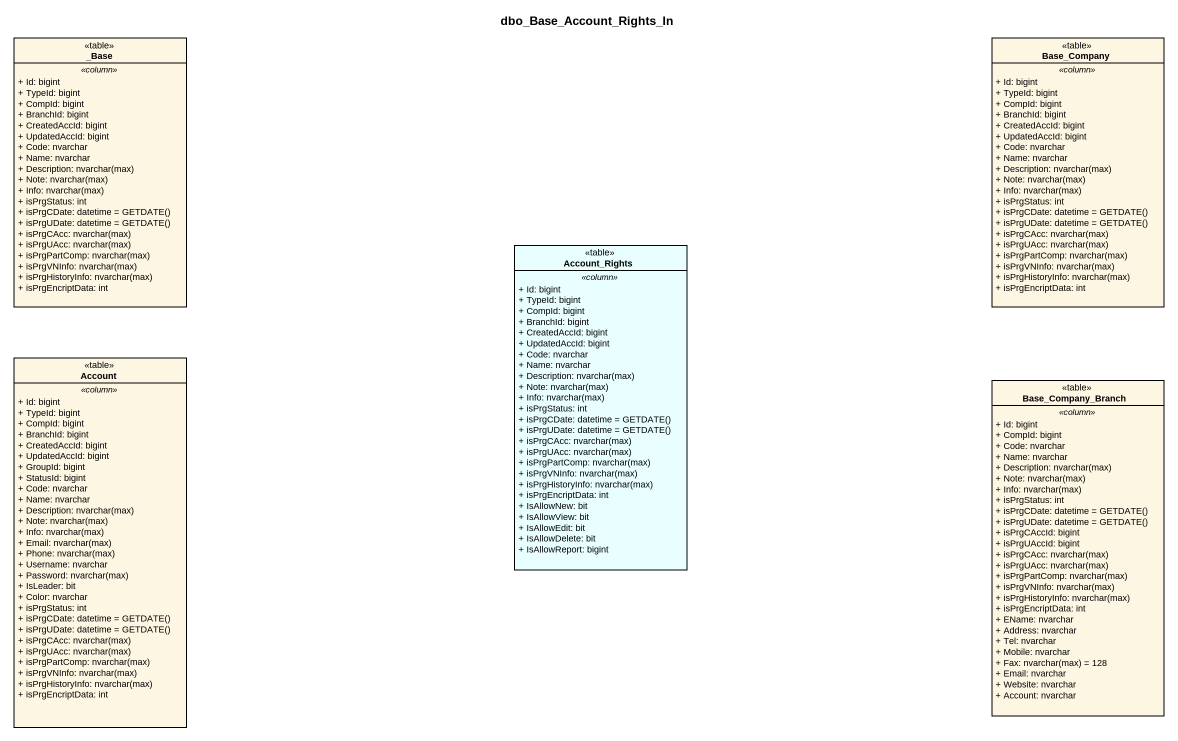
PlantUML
@startuml
title dbo_Base_Account_Rights_In
hide circle
hide empty members
skinparam classAttributeIconSize 0
class "_Base" as Base <<table>> {
  .. <<column>> ..
  + Id: bigint
  + TypeId: bigint
  + CompId: bigint
  + BranchId: bigint
  + CreatedAccId: bigint
  + UpdatedAccId: bigint
  + Code: nvarchar
  + Name: nvarchar
  {field} + Description: nvarchar(max)
  {field} + Note: nvarchar(max)
  {field} + Info: nvarchar(max)
  + isPrgStatus: int
  {field} + isPrgCDate: datetime = GETDATE()
  {field} + isPrgUDate: datetime = GETDATE()
  {field} + isPrgCAcc: nvarchar(max)
  {field} + isPrgUAcc: nvarchar(max)
  {field} + isPrgPartComp: nvarchar(max)
  {field} + isPrgVNInfo: nvarchar(max)
  {field} + isPrgHistoryInfo: nvarchar(max)
  + isPrgEncriptData: int
}
class Base_Company <<table>> {
  .. <<column>> ..
  + Id: bigint
  + TypeId: bigint
  + CompId: bigint
  + BranchId: bigint
  + CreatedAccId: bigint
  + UpdatedAccId: bigint
  + Code: nvarchar
  + Name: nvarchar
  {field} + Description: nvarchar(max)
  {field} + Note: nvarchar(max)
  {field} + Info: nvarchar(max)
  + isPrgStatus: int
  {field} + isPrgCDate: datetime = GETDATE()
  {field} + isPrgUDate: datetime = GETDATE()
  {field} + isPrgCAcc: nvarchar(max)
  {field} + isPrgUAcc: nvarchar(max)
  {field} + isPrgPartComp: nvarchar(max)
  {field} + isPrgVNInfo: nvarchar(max)
  {field} + isPrgHistoryInfo: nvarchar(max)
  + isPrgEncriptData: int
}
class Account_Rights <<table>> #E9FFFF {
  .. <<column>> ..
  + Id: bigint
  + TypeId: bigint
  + CompId: bigint
  + BranchId: bigint
  + CreatedAccId: bigint
  + UpdatedAccId: bigint
  + Code: nvarchar
  + Name: nvarchar
  {field} + Description: nvarchar(max)
  {field} + Note: nvarchar(max)
  {field} + Info: nvarchar(max)
  + isPrgStatus: int
  {field} + isPrgCDate: datetime = GETDATE()
  {field} + isPrgUDate: datetime = GETDATE()
  {field} + isPrgCAcc: nvarchar(max)
  {field} + isPrgUAcc: nvarchar(max)
  {field} + isPrgPartComp: nvarchar(max)
  {field} + isPrgVNInfo: nvarchar(max)
  {field} + isPrgHistoryInfo: nvarchar(max)
  + isPrgEncriptData: int
  + IsAllowNew: bit
  + IsAllowView: bit
  + IsAllowEdit: bit
  + IsAllowDelete: bit
  + IsAllowReport: bigint
}
class Account <<table>> {
  .. <<column>> ..
  + Id: bigint
  + TypeId: bigint
  + CompId: bigint
  + BranchId: bigint
  + CreatedAccId: bigint
  + UpdatedAccId: bigint
  + GroupId: bigint
  + StatusId: bigint
  + Code: nvarchar
  + Name: nvarchar
  {field} + Description: nvarchar(max)
  {field} + Note: nvarchar(max)
  {field} + Info: nvarchar(max)
  {field} + Email: nvarchar(max)
  {field} + Phone: nvarchar(max)
  + Username: nvarchar
  {field} + Password: nvarchar(max)
  + IsLeader: bit
  + Color: nvarchar
  + isPrgStatus: int
  {field} + isPrgCDate: datetime = GETDATE()
  {field} + isPrgUDate: datetime = GETDATE()
  {field} + isPrgCAcc: nvarchar(max)
  {field} + isPrgUAcc: nvarchar(max)
  {field} + isPrgPartComp: nvarchar(max)
  {field} + isPrgVNInfo: nvarchar(max)
  {field} + isPrgHistoryInfo: nvarchar(max)
  + isPrgEncriptData: int
}
class Base_Company_Branch <<table>> {
  .. <<column>> ..
  + Id: bigint
  + CompId: bigint
  + Code: nvarchar
  + Name: nvarchar
  {field} + Description: nvarchar(max)
  {field} + Note: nvarchar(max)
  {field} + Info: nvarchar(max)
  + isPrgStatus: int
  {field} + isPrgCDate: datetime = GETDATE()
  {field} + isPrgUDate: datetime = GETDATE()
  + isPrgCAccId: bigint
  + isPrgUAccId: bigint
  {field} + isPrgCAcc: nvarchar(max)
  {field} + isPrgUAcc: nvarchar(max)
  {field} + isPrgPartComp: nvarchar(max)
  {field} + isPrgVNInfo: nvarchar(max)
  {field} + isPrgHistoryInfo: nvarchar(max)
  + isPrgEncriptData: int
  + EName: nvarchar
  + Address: nvarchar
  + Tel: nvarchar
  + Mobile: nvarchar
  {field} + Fax: nvarchar(max) = 128
  + Email: nvarchar
  + Website: nvarchar
  + Account: nvarchar
}
@enduml
